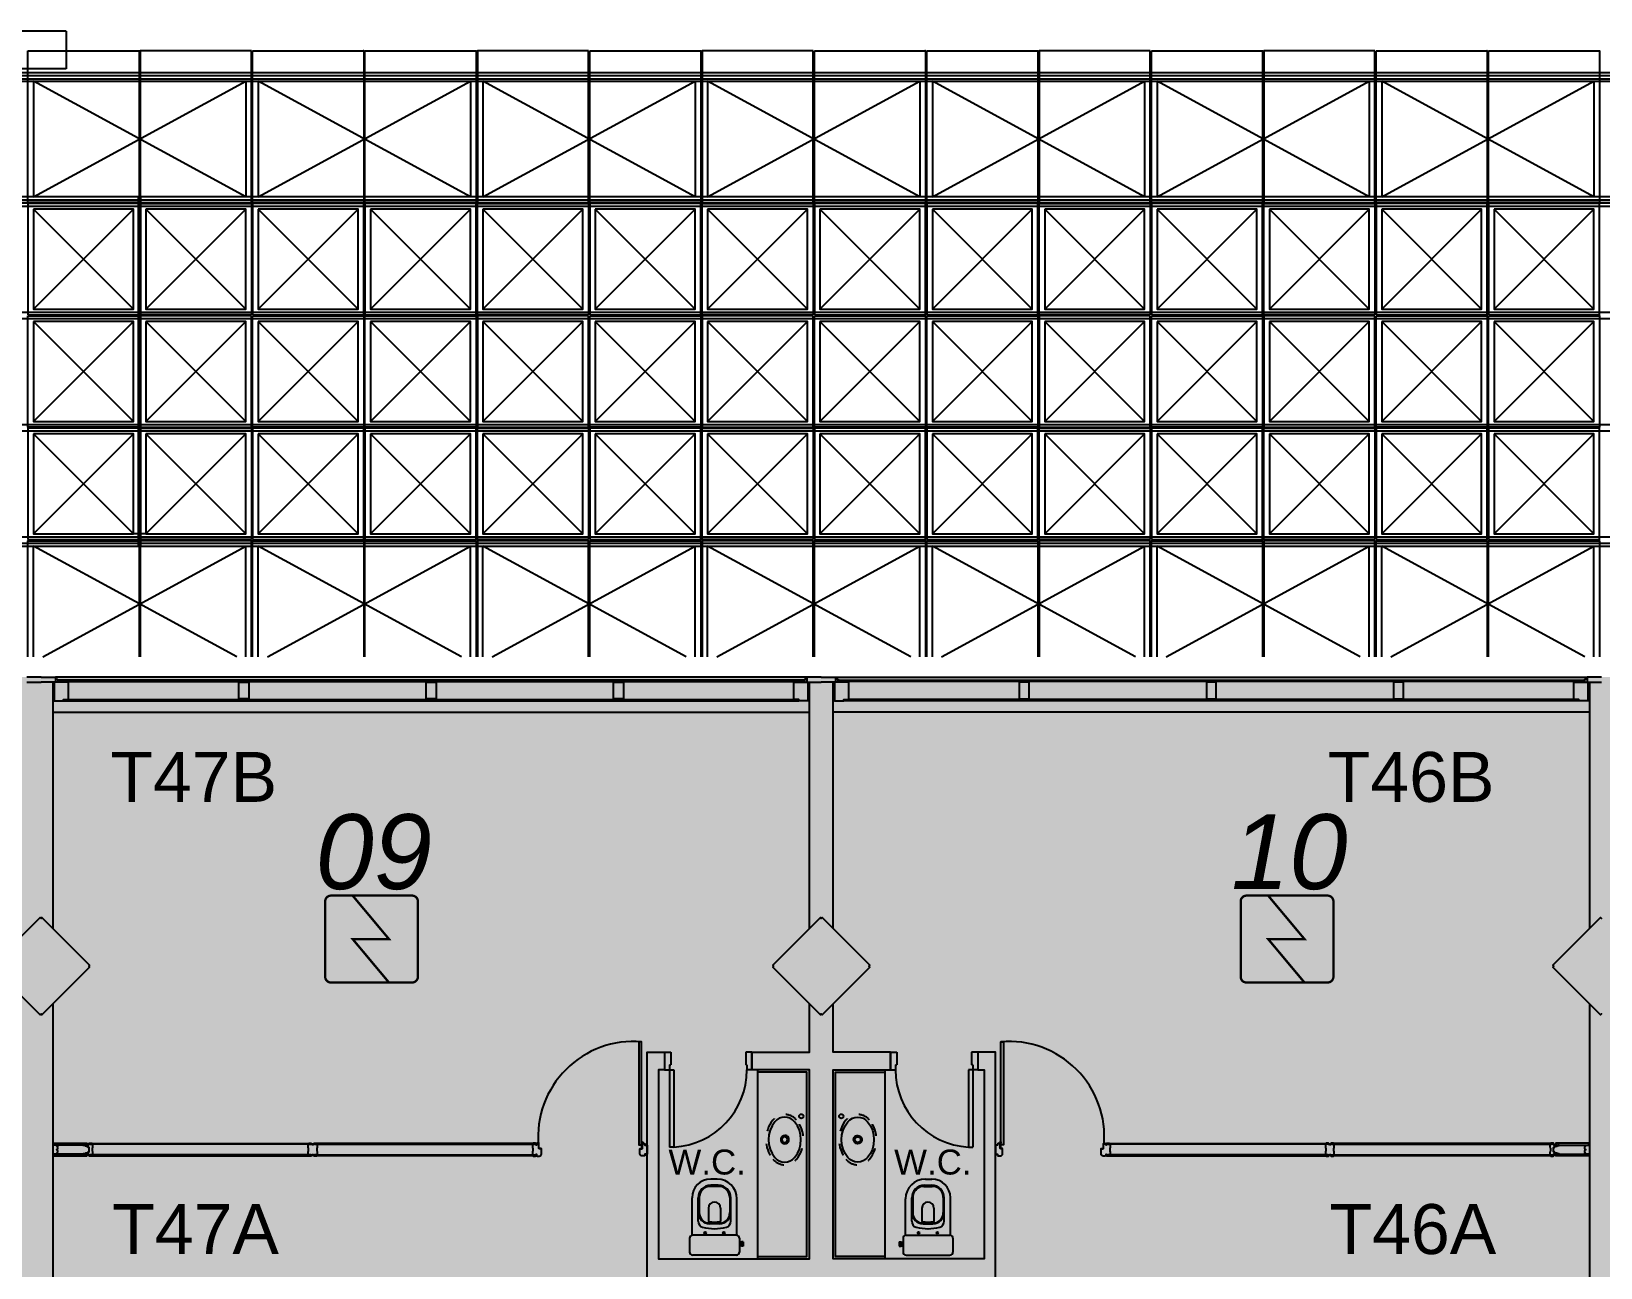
# Model space of a CAD drawing. Header units: metres. Extents: x -331 to 2982, y 362 to 2539.
# Drawn here: x 815.3 to 827.87, y 1333 to 1342.9 of the extents above; entities that cross this region are included whole.
import ezdxf

# ---------------------------------------------------------------- set-up
doc = ezdxf.new("R2010")
doc.units = ezdxf.units.M
doc.linetypes.add('XR_BL2_3 PAV$0$CONTINUOUS', pattern=[0])
doc.linetypes.add('XR_BL2_3 PAV$0$HIDDEN', pattern=[0.375, 0.25, -0.125])
doc.layers.get('0').update_dxf_attribs({"color": 251})
doc.layers.add('_salas', color=251, linetype='Continuous', plot=False)
for name, color, linetype in [('ALV', 251, 'Continuous'), ('CX', 251, 'Continuous'), ('DET. FUMAÇA', 1, 'Continuous'), ('Detector_antigo', 84, 'Continuous'), ('Div', 251, 'Continuous'), ('Est', 251, 'Continuous'), ('Mob', 251, 'Continuous'), ('Texto_Salas', 251, 'Continuous'), ('vid', 251, 'Continuous')]:
    doc.layers.add(name, color=color, linetype=linetype)
doc.styles.add('ARIAL', font='arial.ttf')
doc.styles.add('X3G_ENTITY_1416BAE9', font='arial.ttf', dxfattribs={"height": 0.6})
doc.styles.add('X3G_ENTITY_1422759A', font='arial.ttf', dxfattribs={"height": 0.4})
doc.styles.add('X3G_ENTITY_1422759B', font='arial.ttf', dxfattribs={"height": 0.4})
doc.styles.add('X3G_ENTITY_142275DC', font='arial.ttf', dxfattribs={"height": 0.4})
doc.styles.add('X3G_ENTITY_142275DD', font='arial.ttf', dxfattribs={"height": 0.4})

# ---------------------------------------------------------------- blocks, each defined once
blk = doc.blocks.new('Detector de fumaça')
at = {"layer": 'DET. FUMAÇA', "linetype": 'Continuous', "lineweight": 15, "const_width": 0.0187}
blk.add_lwpolyline([(774.599, 539.816), (775.249, 539.816, -0.414214), (775.296, 539.769), (775.296, 539.167, -0.414214), (775.249, 539.12), (774.599, 539.12, -0.414214), (774.553, 539.167), (774.553, 539.769, -0.414214)], format="xyb", close=True, dxfattribs=at)
blk.add_lwpolyline([(774.773, 539.816), (775.064, 539.468), (774.773, 539.468), (775.064, 539.12)], dxfattribs=at)

msp = doc.modelspace()

# ---------------------------------------------------------------- hatches: boundary and pattern name
at = {"layer": '_salas', "transparency": 33554559}
h = msp.add_hatch(color=256, dxfattribs=at)
h.dxf.hatch_style = 1
h.paths.add_polyline_path([(870.379, 1337.729), (851.629, 1337.729), (851.629, 1339.284), (851.299, 1339.284), (851.299, 1337.729), (840.564, 1337.729), (840.564, 1339.284), (840.234, 1339.284), (840.234, 1337.729), (765.239, 1337.729), (765.239, 1326.38), (765.429, 1326.38), (765.429, 1326.577), (765.615, 1326.764), (769.35, 1326.765), (769.383, 1326.773), (769.434, 1326.814), (770.192, 1327.57), (770.205, 1327.583), (770.229, 1327.574), (771.624, 1327.574), (773.019, 1327.574), (773.043, 1327.583), (773.056, 1327.57), (773.814, 1326.814), (773.866, 1326.773), (773.898, 1326.765), (777.527, 1326.765), (777.867, 1326.425), (777.874, 1326.432), (778.221, 1326.765), (781.85, 1326.765), (781.882, 1326.773), (781.934, 1326.814), (782.692, 1327.57), (782.705, 1327.583), (782.729, 1327.574), (784.124, 1327.574), (785.519, 1327.574), (785.543, 1327.583), (785.556, 1327.57), (786.314, 1326.814), (786.365, 1326.773), (786.398, 1326.765), (790.027, 1326.765), (790.367, 1326.425), (790.374, 1326.432), (790.721, 1326.765), (794.35, 1326.765), (794.382, 1326.773), (794.434, 1326.814), (795.191, 1327.57), (795.205, 1327.583), (795.229, 1327.574), (796.624, 1327.574), (798.019, 1327.574), (798.043, 1327.583), (798.056, 1327.57), (798.814, 1326.814), (798.865, 1326.773), (798.898, 1326.765), (802.527, 1326.765), (802.867, 1326.425), (802.874, 1326.432), (803.221, 1326.765), (806.85, 1326.765), (806.882, 1326.773), (806.934, 1326.814), (807.691, 1327.57), (807.705, 1327.583), (807.729, 1327.574), (809.124, 1327.574), (810.519, 1327.574), (810.543, 1327.583), (810.556, 1327.57), (811.314, 1326.814), (811.365, 1326.773), (811.398, 1326.765), (815.027, 1326.765), (815.367, 1326.425), (815.374, 1326.432), (815.721, 1326.765), (819.35, 1326.765), (819.382, 1326.773), (819.434, 1326.814), (820.191, 1327.57), (820.204, 1327.583), (820.229, 1327.574), (821.624, 1327.574), (823.019, 1327.574), (823.043, 1327.583), (823.056, 1327.57), (823.814, 1326.814), (823.865, 1326.773), (823.898, 1326.765), (827.528, 1326.765), (827.867, 1326.425), (827.874, 1326.432), (828.221, 1326.765), (831.85, 1326.765), (831.883, 1326.773), (831.935, 1326.814), (832.692, 1327.57), (832.705, 1327.583), (832.729, 1327.574), (834.124, 1327.574), (835.519, 1327.574), (835.544, 1327.583), (835.557, 1327.57), (836.314, 1326.814), (836.366, 1326.773), (836.398, 1326.765), (840.042, 1326.765), (840.374, 1326.432), (840.756, 1326.814), (840.474, 1327.096), (840.474, 1328.054), (841.234, 1328.054), (841.234, 1329.894), (849.608, 1329.894), (849.608, 1326.814), (849.748, 1326.814), (849.748, 1327.574), (851.494, 1327.574), (852.889, 1327.574), (852.913, 1327.583), (852.926, 1327.57), (853.684, 1326.814), (853.736, 1326.773), (853.768, 1326.765), (857.397, 1326.765), (857.737, 1326.425), (857.744, 1326.432), (858.091, 1326.765), (861.72, 1326.765), (861.752, 1326.773), (861.804, 1326.814), (862.562, 1327.57), (862.575, 1327.583), (862.599, 1327.574), (863.994, 1327.574), (865.389, 1327.574), (865.413, 1327.583), (865.426, 1327.57), (866.184, 1326.814), (866.235, 1326.773), (866.268, 1326.765), (870.003, 1326.764), (870.189, 1326.577), (870.189, 1326.38), (870.379, 1326.38), (870.379, 1326.38)])

# ---------------------------------------------------------------- linework, layer by layer
at = {"color": 251}
for p, q in [((815.574, 1342.902), (772.184, 1342.902)), ((815.574, 1342.902), (815.574, 1342.602)), ((817.959, 1342.747), (817.955, 1342.747)), ((822.459, 1342.747), (822.455, 1342.747)), ((826.959, 1342.747), (826.955, 1342.747)), ((815.574, 1342.602), (772.184, 1342.602)), ((772.184, 1342.502), (840.174, 1342.502)), ((815.314, 1342.502), (815.314, 1341.577)), ((815.314, 1341.577), (817.014, 1342.502)), ((817.014, 1341.577), (815.314, 1342.502)), ((817.014, 1342.502), (817.014, 1341.577)), ((817.114, 1342.502), (817.114, 1341.577)), ((817.114, 1341.577), (818.814, 1342.502)), ((818.814, 1341.577), (817.114, 1342.502)), ((818.814, 1342.502), (818.814, 1341.577)), ((818.914, 1342.502), (818.914, 1341.577)), ((818.914, 1341.577), (820.614, 1342.502)), ((820.614, 1341.577), (818.914, 1342.502)), ((820.614, 1342.502), (820.614, 1341.577)), ((820.714, 1342.502), (820.714, 1341.577)), ((820.714, 1341.577), (822.414, 1342.502)), ((822.414, 1341.577), (820.714, 1342.502)), ((822.414, 1342.502), (822.414, 1341.577)), ((822.514, 1342.502), (822.514, 1341.577)), ((822.514, 1341.577), (824.214, 1342.502)), ((824.214, 1341.577), (822.514, 1342.502)), ((824.214, 1342.502), (824.214, 1341.577)), ((824.314, 1342.502), (824.314, 1341.577)), ((824.314, 1341.577), (826.014, 1342.502)), ((826.014, 1341.577), (824.314, 1342.502)), ((826.014, 1342.502), (826.014, 1341.577)), ((826.114, 1342.502), (826.114, 1341.577)), ((826.114, 1341.577), (827.814, 1342.502)), ((827.814, 1341.577), (826.114, 1342.502)), ((827.814, 1342.502), (827.814, 1341.577)), ((815.314, 1341.477), (816.114, 1340.677)), ((815.314, 1340.677), (816.114, 1341.477)), ((816.154, 1338.777), (816.154, 1341.577)), ((816.164, 1338.777), (816.164, 1341.577)), ((816.174, 1338.777), (816.174, 1341.577)), ((816.214, 1341.477), (817.014, 1340.677)), ((816.214, 1340.677), (817.014, 1341.477)), ((817.114, 1341.477), (817.914, 1340.677)), ((817.114, 1340.677), (817.914, 1341.477)), ((818.014, 1341.477), (818.814, 1340.677)), ((818.014, 1340.677), (818.814, 1341.477)), ((818.914, 1341.477), (819.714, 1340.677)), ((818.914, 1340.677), (819.714, 1341.477)), ((819.814, 1341.477), (820.614, 1340.677)), ((819.814, 1340.677), (820.614, 1341.477)), ((820.714, 1341.477), (821.514, 1340.677)), ((820.714, 1340.677), (821.514, 1341.477)), ((821.614, 1341.477), (822.414, 1340.677)), ((821.614, 1340.677), (822.414, 1341.477)), ((822.514, 1341.477), (823.314, 1340.677)), ((822.514, 1340.677), (823.314, 1341.477)), ((823.414, 1341.477), (824.214, 1340.677)), ((823.414, 1340.677), (824.214, 1341.477)), ((824.314, 1341.477), (825.114, 1340.677)), ((824.314, 1340.677), (825.114, 1341.477)), ((825.214, 1341.477), (826.014, 1340.677)), ((825.214, 1340.677), (826.014, 1341.477)), ((826.114, 1341.477), (826.914, 1340.677)), ((826.114, 1340.677), (826.914, 1341.477)), ((827.014, 1341.477), (827.814, 1340.677)), ((827.014, 1340.677), (827.814, 1341.477)), ((815.314, 1340.577), (816.114, 1339.777)), ((815.314, 1339.777), (816.114, 1340.577)), ((816.214, 1340.577), (817.014, 1339.777)), ((816.214, 1339.777), (817.014, 1340.577)), ((817.114, 1340.577), (817.914, 1339.777)), ((817.114, 1339.777), (817.914, 1340.577)), ((818.014, 1340.577), (818.814, 1339.777)), ((818.014, 1339.777), (818.814, 1340.577)), ((818.914, 1340.577), (819.714, 1339.777)), ((818.914, 1339.777), (819.714, 1340.577)), ((819.814, 1340.577), (820.614, 1339.777)), ((819.814, 1339.777), (820.614, 1340.577)), ((820.714, 1340.577), (821.514, 1339.777)), ((820.714, 1339.777), (821.514, 1340.577)), ((821.614, 1340.577), (822.414, 1339.777)), ((821.614, 1339.777), (822.414, 1340.577)), ((822.514, 1340.577), (823.314, 1339.777)), ((822.514, 1339.777), (823.314, 1340.577)), ((823.414, 1340.577), (824.214, 1339.777)), ((823.414, 1339.777), (824.214, 1340.577)), ((824.314, 1340.577), (825.114, 1339.777)), ((824.314, 1339.777), (825.114, 1340.577)), ((825.214, 1340.577), (826.014, 1339.777)), ((825.214, 1339.777), (826.014, 1340.577)), ((826.114, 1340.577), (826.914, 1339.777)), ((826.114, 1339.777), (826.914, 1340.577)), ((827.014, 1340.577), (827.814, 1339.777)), ((827.014, 1339.777), (827.814, 1340.577)), ((815.314, 1339.677), (816.114, 1338.877)), ((815.314, 1338.877), (816.114, 1339.677)), ((816.214, 1339.677), (817.014, 1338.877)), ((816.214, 1338.877), (817.014, 1339.677)), ((817.114, 1339.677), (817.914, 1338.877)), ((817.114, 1338.877), (817.914, 1339.677)), ((818.014, 1339.677), (818.814, 1338.877)), ((818.014, 1338.877), (818.814, 1339.677)), ((818.914, 1339.677), (819.714, 1338.877)), ((818.914, 1338.877), (819.714, 1339.677)), ((819.814, 1339.677), (820.614, 1338.877)), ((819.814, 1338.877), (820.614, 1339.677)), ((820.714, 1339.677), (821.514, 1338.877)), ((820.714, 1338.877), (821.514, 1339.677)), ((821.614, 1339.677), (822.414, 1338.877)), ((821.614, 1338.877), (822.414, 1339.677)), ((822.514, 1339.677), (823.314, 1338.877)), ((822.514, 1338.877), (823.314, 1339.677)), ((823.414, 1339.677), (824.214, 1338.877)), ((823.414, 1338.877), (824.214, 1339.677)), ((824.314, 1339.677), (825.114, 1338.877)), ((824.314, 1338.877), (825.114, 1339.677)), ((825.214, 1339.677), (826.014, 1338.877)), ((825.214, 1338.877), (826.014, 1339.677)), ((826.114, 1339.677), (826.914, 1338.877)), ((826.114, 1338.877), (826.914, 1339.677)), ((827.014, 1339.677), (827.814, 1338.877)), ((827.014, 1338.877), (827.814, 1339.677)), ((816.214, 1338.877), (816.114, 1338.877)), ((816.164, 1338.877), (816.164, 1338.777)), ((815.314, 1337.891), (815.314, 1338.777)), ((816.941, 1337.891), (815.314, 1338.777)), ((815.387, 1337.891), (817.014, 1338.777)), ((817.014, 1337.891), (817.014, 1338.777)), ((817.114, 1337.891), (817.114, 1338.777)), ((818.741, 1337.891), (817.114, 1338.777)), ((817.187, 1337.891), (818.814, 1338.777)), ((818.814, 1337.891), (818.814, 1338.777)), ((818.914, 1337.891), (818.914, 1338.777)), ((820.541, 1337.891), (818.914, 1338.777)), ((818.987, 1337.891), (820.614, 1338.777)), ((820.614, 1337.891), (820.614, 1338.777)), ((820.714, 1337.891), (820.714, 1338.777)), ((822.341, 1337.891), (820.714, 1338.777)), ((820.787, 1337.891), (822.414, 1338.777)), ((822.414, 1337.891), (822.414, 1338.777)), ((822.514, 1337.891), (822.514, 1338.777)), ((824.141, 1337.891), (822.514, 1338.777)), ((822.587, 1337.891), (824.214, 1338.777)), ((824.214, 1337.891), (824.214, 1338.777)), ((824.314, 1337.891), (824.314, 1338.777)), ((825.941, 1337.891), (824.314, 1338.777)), ((824.387, 1337.891), (826.014, 1338.777)), ((826.014, 1337.891), (826.014, 1338.777)), ((826.114, 1337.891), (826.114, 1338.777)), ((827.741, 1337.891), (826.114, 1338.777)), ((826.187, 1337.891), (827.814, 1338.777)), ((827.814, 1337.891), (827.814, 1338.777))]:
    msp.add_line(p, q, dxfattribs=at)
for points in [[(815.269, 1342.747), (816.159, 1342.747), (816.159, 1341.532), (815.269, 1341.532)], [(817.059, 1342.747), (816.169, 1342.747), (816.169, 1341.532), (817.059, 1341.532)], [(817.069, 1342.747), (817.959, 1342.747), (817.959, 1341.532), (817.069, 1341.532)], [(817.969, 1342.747), (818.859, 1342.747), (818.859, 1341.532), (817.969, 1341.532)], [(819.759, 1342.747), (818.869, 1342.747), (818.869, 1341.532), (819.759, 1341.532)], [(819.769, 1342.747), (820.659, 1342.747), (820.659, 1341.532), (819.769, 1341.532)], [(821.559, 1342.747), (820.669, 1342.747), (820.669, 1341.532), (821.559, 1341.532)], [(821.569, 1342.747), (822.459, 1342.747), (822.459, 1341.532), (821.569, 1341.532)], [(822.469, 1342.747), (823.359, 1342.747), (823.359, 1341.532), (822.469, 1341.532)], [(824.259, 1342.747), (823.369, 1342.747), (823.369, 1341.532), (824.259, 1341.532)], [(824.269, 1342.747), (825.159, 1342.747), (825.159, 1341.532), (824.269, 1341.532)], [(826.059, 1342.747), (825.169, 1342.747), (825.169, 1341.532), (826.059, 1341.532)], [(826.069, 1342.747), (826.959, 1342.747), (826.959, 1341.532), (826.069, 1341.532)], [(826.969, 1342.747), (827.859, 1342.747), (827.859, 1341.532), (826.969, 1341.532)], [(815.269, 1340.632), (816.159, 1340.632), (816.159, 1341.522), (815.269, 1341.522)], [(815.314, 1341.477), (815.314, 1340.677), (816.114, 1340.677), (816.114, 1341.477)], [(817.059, 1340.632), (816.169, 1340.632), (816.169, 1341.522), (817.059, 1341.522)], [(816.214, 1341.477), (816.214, 1340.677), (817.014, 1340.677), (817.014, 1341.477)], [(817.069, 1340.632), (817.959, 1340.632), (817.959, 1341.522), (817.069, 1341.522)], [(817.114, 1341.477), (817.114, 1340.677), (817.914, 1340.677), (817.914, 1341.477)], [(817.969, 1340.632), (818.859, 1340.632), (818.859, 1341.522), (817.969, 1341.522)], [(818.014, 1341.477), (818.014, 1340.677), (818.814, 1340.677), (818.814, 1341.477)], [(819.759, 1340.632), (818.869, 1340.632), (818.869, 1341.522), (819.759, 1341.522)], [(818.914, 1341.477), (818.914, 1340.677), (819.714, 1340.677), (819.714, 1341.477)], [(819.769, 1340.632), (820.659, 1340.632), (820.659, 1341.522), (819.769, 1341.522)], [(819.814, 1341.477), (819.814, 1340.677), (820.614, 1340.677), (820.614, 1341.477)], [(821.559, 1340.632), (820.669, 1340.632), (820.669, 1341.522), (821.559, 1341.522)], [(820.714, 1341.477), (820.714, 1340.677), (821.514, 1340.677), (821.514, 1341.477)], [(821.569, 1340.632), (822.459, 1340.632), (822.459, 1341.522), (821.569, 1341.522)], [(821.614, 1341.477), (821.614, 1340.677), (822.414, 1340.677), (822.414, 1341.477)], [(822.469, 1340.632), (823.359, 1340.632), (823.359, 1341.522), (822.469, 1341.522)], [(822.514, 1341.477), (822.514, 1340.677), (823.314, 1340.677), (823.314, 1341.477)], [(824.259, 1340.632), (823.369, 1340.632), (823.369, 1341.522), (824.259, 1341.522)], [(823.414, 1341.477), (823.414, 1340.677), (824.214, 1340.677), (824.214, 1341.477)], [(824.269, 1340.632), (825.159, 1340.632), (825.159, 1341.522), (824.269, 1341.522)], [(824.314, 1341.477), (824.314, 1340.677), (825.114, 1340.677), (825.114, 1341.477)], [(826.059, 1340.632), (825.169, 1340.632), (825.169, 1341.522), (826.059, 1341.522)], [(825.214, 1341.477), (825.214, 1340.677), (826.014, 1340.677), (826.014, 1341.477)], [(826.069, 1340.632), (826.959, 1340.632), (826.959, 1341.522), (826.069, 1341.522)], [(826.114, 1341.477), (826.114, 1340.677), (826.914, 1340.677), (826.914, 1341.477)], [(826.969, 1340.632), (827.859, 1340.632), (827.859, 1341.522), (826.969, 1341.522)], [(827.014, 1341.477), (827.014, 1340.677), (827.814, 1340.677), (827.814, 1341.477)], [(815.269, 1340.622), (816.159, 1340.622), (816.159, 1339.732), (815.269, 1339.732)], [(817.059, 1340.622), (816.169, 1340.622), (816.169, 1339.732), (817.059, 1339.732)], [(817.069, 1340.622), (817.959, 1340.622), (817.959, 1339.732), (817.069, 1339.732)], [(817.969, 1340.622), (818.859, 1340.622), (818.859, 1339.732), (817.969, 1339.732)], [(819.759, 1340.622), (818.869, 1340.622), (818.869, 1339.732), (819.759, 1339.732)], [(819.769, 1340.622), (820.659, 1340.622), (820.659, 1339.732), (819.769, 1339.732)], [(821.559, 1340.622), (820.669, 1340.622), (820.669, 1339.732), (821.559, 1339.732)], [(821.569, 1340.622), (822.459, 1340.622), (822.459, 1339.732), (821.569, 1339.732)], [(822.469, 1340.622), (823.359, 1340.622), (823.359, 1339.732), (822.469, 1339.732)], [(824.259, 1340.622), (823.369, 1340.622), (823.369, 1339.732), (824.259, 1339.732)], [(824.269, 1340.622), (825.159, 1340.622), (825.159, 1339.732), (824.269, 1339.732)], [(826.059, 1340.622), (825.169, 1340.622), (825.169, 1339.732), (826.059, 1339.732)], [(826.069, 1340.622), (826.959, 1340.622), (826.959, 1339.732), (826.069, 1339.732)], [(826.969, 1340.622), (827.859, 1340.622), (827.859, 1339.732), (826.969, 1339.732)], [(815.314, 1340.577), (815.314, 1339.777), (816.114, 1339.777), (816.114, 1340.577)], [(816.214, 1340.577), (816.214, 1339.777), (817.014, 1339.777), (817.014, 1340.577)], [(817.114, 1340.577), (817.114, 1339.777), (817.914, 1339.777), (817.914, 1340.577)], [(818.014, 1340.577), (818.014, 1339.777), (818.814, 1339.777), (818.814, 1340.577)], [(818.914, 1340.577), (818.914, 1339.777), (819.714, 1339.777), (819.714, 1340.577)], [(819.814, 1340.577), (819.814, 1339.777), (820.614, 1339.777), (820.614, 1340.577)], [(820.714, 1340.577), (820.714, 1339.777), (821.514, 1339.777), (821.514, 1340.577)], [(821.614, 1340.577), (821.614, 1339.777), (822.414, 1339.777), (822.414, 1340.577)], [(822.514, 1340.577), (822.514, 1339.777), (823.314, 1339.777), (823.314, 1340.577)], [(823.414, 1340.577), (823.414, 1339.777), (824.214, 1339.777), (824.214, 1340.577)], [(824.314, 1340.577), (824.314, 1339.777), (825.114, 1339.777), (825.114, 1340.577)], [(825.214, 1340.577), (825.214, 1339.777), (826.014, 1339.777), (826.014, 1340.577)], [(826.114, 1340.577), (826.114, 1339.777), (826.914, 1339.777), (826.914, 1340.577)], [(827.014, 1340.577), (827.014, 1339.777), (827.814, 1339.777), (827.814, 1340.577)], [(815.269, 1338.832), (816.159, 1338.832), (816.159, 1339.722), (815.269, 1339.722)], [(817.059, 1338.832), (816.169, 1338.832), (816.169, 1339.722), (817.059, 1339.722)], [(817.069, 1338.832), (817.959, 1338.832), (817.959, 1339.722), (817.069, 1339.722)], [(817.969, 1338.832), (818.859, 1338.832), (818.859, 1339.722), (817.969, 1339.722)], [(819.759, 1338.832), (818.869, 1338.832), (818.869, 1339.722), (819.759, 1339.722)], [(819.769, 1338.832), (820.659, 1338.832), (820.659, 1339.722), (819.769, 1339.722)], [(821.559, 1338.832), (820.669, 1338.832), (820.669, 1339.722), (821.559, 1339.722)], [(821.569, 1338.832), (822.459, 1338.832), (822.459, 1339.722), (821.569, 1339.722)], [(822.469, 1338.832), (823.359, 1338.832), (823.359, 1339.722), (822.469, 1339.722)], [(824.259, 1338.832), (823.369, 1338.832), (823.369, 1339.722), (824.259, 1339.722)], [(824.269, 1338.832), (825.159, 1338.832), (825.159, 1339.722), (824.269, 1339.722)], [(826.059, 1338.832), (825.169, 1338.832), (825.169, 1339.722), (826.059, 1339.722)], [(826.069, 1338.832), (826.959, 1338.832), (826.959, 1339.722), (826.069, 1339.722)], [(826.969, 1338.832), (827.859, 1338.832), (827.859, 1339.722), (826.969, 1339.722)], [(815.314, 1339.677), (815.314, 1338.877), (816.114, 1338.877), (816.114, 1339.677)], [(816.214, 1339.677), (816.214, 1338.877), (817.014, 1338.877), (817.014, 1339.677)], [(817.114, 1339.677), (817.114, 1338.877), (817.914, 1338.877), (817.914, 1339.677)], [(818.014, 1339.677), (818.014, 1338.877), (818.814, 1338.877), (818.814, 1339.677)], [(818.914, 1339.677), (818.914, 1338.877), (819.714, 1338.877), (819.714, 1339.677)], [(819.814, 1339.677), (819.814, 1338.877), (820.614, 1338.877), (820.614, 1339.677)], [(820.714, 1339.677), (820.714, 1338.877), (821.514, 1338.877), (821.514, 1339.677)], [(821.614, 1339.677), (821.614, 1338.877), (822.414, 1338.877), (822.414, 1339.677)], [(822.514, 1339.677), (822.514, 1338.877), (823.314, 1338.877), (823.314, 1339.677)], [(823.414, 1339.677), (823.414, 1338.877), (824.214, 1338.877), (824.214, 1339.677)], [(824.314, 1339.677), (824.314, 1338.877), (825.114, 1338.877), (825.114, 1339.677)], [(825.214, 1339.677), (825.214, 1338.877), (826.014, 1338.877), (826.014, 1339.677)], [(826.114, 1339.677), (826.114, 1338.877), (826.914, 1338.877), (826.914, 1339.677)], [(827.014, 1339.677), (827.014, 1338.877), (827.814, 1338.877), (827.814, 1339.677)]]:
    msp.add_lwpolyline(points, close=True, dxfattribs=at)
for points in [[(771.934, 1342.572), (840.464, 1342.572)], [(771.934, 1342.522), (840.464, 1342.522)], [(772.184, 1342.547), (840.464, 1342.547)], [(772.184, 1342.502), (840.174, 1342.502)], [(772.064, 1341.552), (840.464, 1341.552)], [(840.344, 1341.527), (772.064, 1341.527)], [(772.064, 1341.502), (840.464, 1341.502)], [(772.184, 1341.527), (840.464, 1341.527)], [(816.154, 1341.577), (790.974, 1341.577)], [(838.614, 1341.577), (816.174, 1341.577)], [(772.064, 1340.652), (840.464, 1340.652)], [(772.064, 1340.602), (840.464, 1340.602)], [(772.064, 1339.752), (840.464, 1339.752)], [(772.064, 1339.702), (840.464, 1339.702)], [(772.064, 1338.852), (840.464, 1338.852)], [(815.269, 1337.891), (815.269, 1338.822), (816.159, 1338.822), (816.159, 1337.891)], [(817.059, 1337.891), (817.059, 1338.822), (816.169, 1338.822), (816.169, 1337.891)], [(817.069, 1337.891), (817.069, 1338.822), (817.959, 1338.822), (817.959, 1337.891)], [(817.969, 1337.891), (817.969, 1338.822), (818.859, 1338.822), (818.859, 1337.891)], [(819.759, 1337.891), (819.759, 1338.822), (818.869, 1338.822), (818.869, 1337.891)], [(819.769, 1337.891), (819.769, 1338.822), (820.659, 1338.822), (820.659, 1337.891)], [(821.559, 1337.891), (821.559, 1338.822), (820.669, 1338.822), (820.669, 1337.891)], [(821.569, 1337.891), (821.569, 1338.822), (822.459, 1338.822), (822.459, 1337.891)], [(822.469, 1337.891), (822.469, 1338.822), (823.359, 1338.822), (823.359, 1337.891)], [(824.259, 1337.891), (824.259, 1338.822), (823.369, 1338.822), (823.369, 1337.891)], [(824.269, 1337.891), (824.269, 1338.822), (825.159, 1338.822), (825.159, 1337.891)], [(826.059, 1337.891), (826.059, 1338.822), (825.169, 1338.822), (825.169, 1337.891)], [(826.069, 1337.891), (826.069, 1338.822), (826.959, 1338.822), (826.959, 1337.891)], [(826.969, 1337.891), (826.969, 1338.822), (827.859, 1338.822), (827.859, 1337.891)], [(772.064, 1338.802), (840.464, 1338.802)], [(790.974, 1338.777), (816.154, 1338.777)], [(816.174, 1338.777), (838.614, 1338.777)]]:
    msp.add_lwpolyline(points, dxfattribs=at)
at = {"layer": 'ALV'}
for p, q in [((815.469, 1337.689), (815.469, 1335.715)), ((827.779, 1337.689), (827.779, 1335.715)), ((815.469, 1335.113), (815.469, 1327.115)), ((827.779, 1335.113), (827.779, 1327.115))]:
    msp.add_line(p, q, dxfattribs=at)
for points in [[(821.529, 1335.715), (821.529, 1337.689), (821.624, 1337.689)], [(821.719, 1335.715), (821.719, 1337.689), (821.624, 1337.689)], [(820.229, 1331.274), (820.229, 1334.724), (820.369, 1334.724), (820.369, 1334.584), (820.319, 1334.584), (820.319, 1333.069), (821.529, 1333.069), (821.529, 1334.584), (821.069, 1334.584), (821.069, 1334.724), (821.529, 1334.724), (821.529, 1335.113)], [(823.019, 1331.274), (823.019, 1334.724), (822.879, 1334.724), (822.879, 1334.584), (822.929, 1334.584), (822.929, 1333.069), (821.719, 1333.069), (821.719, 1334.584), (822.179, 1334.584), (822.179, 1334.724), (821.719, 1334.724), (821.719, 1335.113)]]:
    msp.add_lwpolyline(points, dxfattribs=at)
at = {"layer": 'CX', "linetype": 'ByBlock', "ltscale": 0.1}
for p, q in [((815.374, 1337.729), (815.259, 1337.729)), ((815.259, 1337.689), (815.374, 1337.689)), ((815.374, 1337.729), (815.489, 1337.729)), ((815.489, 1337.689), (815.374, 1337.689)), ((815.489, 1337.729), (815.489, 1337.689)), ((815.489, 1337.714), (815.509, 1337.714)), ((815.509, 1337.714), (815.509, 1337.688)), ((821.509, 1337.714), (821.489, 1337.714)), ((821.489, 1337.714), (821.489, 1337.688)), ((821.624, 1337.729), (821.509, 1337.729)), ((821.509, 1337.729), (821.509, 1337.689)), ((821.509, 1337.689), (821.624, 1337.689)), ((821.624, 1337.729), (821.739, 1337.729)), ((821.739, 1337.689), (821.624, 1337.689)), ((821.739, 1337.729), (821.739, 1337.689)), ((821.739, 1337.714), (821.759, 1337.714)), ((821.759, 1337.714), (821.759, 1337.688)), ((827.759, 1337.714), (827.739, 1337.714)), ((827.739, 1337.714), (827.739, 1337.688)), ((827.874, 1337.729), (827.759, 1337.729)), ((827.759, 1337.729), (827.759, 1337.689)), ((827.759, 1337.689), (827.874, 1337.689))]:
    msp.add_line(p, q, dxfattribs=at)
at = {"layer": 'CX', "color": 251, "true_color": 0x606060}
for p, q in [((821.509, 1337.729), (815.489, 1337.729)), ((821.739, 1337.729), (827.759, 1337.729)), ((815.469, 1337.449), (821.529, 1337.449)), ((827.779, 1337.449), (821.719, 1337.449))]:
    msp.add_line(p, q, dxfattribs=at)
at = {"layer": 'CX'}
for p, q in [((815.479, 1337.539), (815.479, 1337.685)), ((815.479, 1337.685), (815.479, 1337.539)), ((821.519, 1337.685), (821.519, 1337.539)), ((821.519, 1337.539), (821.519, 1337.685)), ((821.729, 1337.685), (821.729, 1337.539)), ((821.729, 1337.539), (821.729, 1337.685)), ((827.769, 1337.539), (827.769, 1337.685)), ((827.769, 1337.685), (827.769, 1337.539)), ((820.369, 1334.724), (820.419, 1334.724)), ((820.369, 1334.724), (820.369, 1334.584)), ((820.419, 1334.724), (820.419, 1334.624)), ((821.069, 1334.724), (821.019, 1334.724)), ((821.019, 1334.724), (821.019, 1334.624)), ((821.069, 1334.724), (821.069, 1334.584)), ((822.179, 1334.724), (822.229, 1334.724)), ((822.179, 1334.724), (822.179, 1334.584)), ((822.229, 1334.724), (822.229, 1334.624)), ((822.879, 1334.724), (822.829, 1334.724)), ((822.829, 1334.724), (822.829, 1334.624)), ((822.879, 1334.724), (822.879, 1334.584)), ((820.369, 1334.584), (820.409, 1334.584)), ((820.409, 1334.624), (820.409, 1334.584)), ((820.409, 1334.624), (820.419, 1334.624)), ((820.409, 1334.584), (820.444, 1334.584)), ((820.409, 1334.584), (820.409, 1333.965)), ((820.444, 1334.584), (820.444, 1333.965)), ((821.029, 1334.624), (821.019, 1334.624)), ((821.029, 1334.624), (821.029, 1334.584)), ((821.069, 1334.584), (821.029, 1334.584)), ((822.179, 1334.584), (822.219, 1334.584)), ((822.219, 1334.624), (822.219, 1334.584)), ((822.219, 1334.624), (822.229, 1334.624)), ((822.839, 1334.584), (822.804, 1334.584)), ((822.804, 1334.584), (822.804, 1333.965)), ((822.839, 1334.624), (822.829, 1334.624)), ((822.839, 1334.624), (822.839, 1334.584)), ((822.879, 1334.584), (822.839, 1334.584)), ((822.839, 1334.584), (822.839, 1333.965)), ((820.444, 1333.965), (820.409, 1333.965)), ((822.804, 1333.965), (822.839, 1333.965))]:
    msp.add_line(p, q, dxfattribs=at)
for points in [[(815.594, 1337.688), (815.515, 1337.688), (815.479, 1337.688), (815.479, 1337.539), (815.509, 1337.539), (815.509, 1337.54), (815.554, 1337.54), (815.554, 1337.55), (815.594, 1337.55)], [(816.959, 1337.689), (817.039, 1337.689), (817.039, 1337.555), (816.959, 1337.555)], [(818.459, 1337.689), (818.539, 1337.689), (818.539, 1337.555), (818.459, 1337.555)], [(819.959, 1337.689), (820.039, 1337.689), (820.039, 1337.555), (819.959, 1337.555)], [(821.404, 1337.688), (821.483, 1337.688), (821.519, 1337.688), (821.519, 1337.539), (821.489, 1337.539), (821.489, 1337.54), (821.444, 1337.54), (821.444, 1337.55), (821.404, 1337.55)], [(821.844, 1337.688), (821.765, 1337.688), (821.729, 1337.688), (821.729, 1337.539), (821.759, 1337.539), (821.759, 1337.54), (821.804, 1337.54), (821.804, 1337.55), (821.844, 1337.55)], [(823.289, 1337.689), (823.209, 1337.689), (823.209, 1337.555), (823.289, 1337.555)], [(824.789, 1337.689), (824.709, 1337.689), (824.709, 1337.555), (824.789, 1337.555)], [(826.289, 1337.689), (826.209, 1337.689), (826.209, 1337.555), (826.289, 1337.555)], [(827.654, 1337.688), (827.733, 1337.688), (827.769, 1337.688), (827.769, 1337.539), (827.739, 1337.539), (827.739, 1337.54), (827.694, 1337.54), (827.694, 1337.55), (827.654, 1337.55)], [(820.164, 1334.808), (820.164, 1333.983), (820.184, 1333.983), (820.184, 1334.808)], [(823.084, 1334.808), (823.084, 1333.983), (823.064, 1333.983), (823.064, 1334.808)]]:
    msp.add_lwpolyline(points, close=True, dxfattribs=at)
for points in [[(815.509, 1333.956), (815.506, 1333.967, 0.194954), (815.505, 1333.968), (815.504, 1333.969, -0.387702), (815.503, 1333.972), (815.505, 1333.975), (815.504, 1333.975), (815.502, 1333.971), (815.501, 1333.971), (815.501, 1333.978), (815.513, 1333.978), (815.513, 1333.979), (815.469, 1333.979), (815.469, 1333.909), (815.513, 1333.909), (815.513, 1333.911), (815.501, 1333.911), (815.501, 1333.917), (815.502, 1333.918), (815.504, 1333.914), (815.505, 1333.914), (815.503, 1333.917, -0.387702), (815.504, 1333.92), (815.505, 1333.921, 0.194954), (815.506, 1333.922), (815.509, 1333.932, 0.268551), (815.507, 1333.937), (815.499, 1333.942), (815.499, 1333.946), (815.507, 1333.952, 0.268551)], [(817.548, 1333.986), (817.552, 1333.986, -0.414214), (817.555, 1333.983), (817.555, 1333.989, -0.439162), (817.561, 1333.995), (817.579, 1333.995, -0.414214), (817.58, 1333.994), (817.58, 1333.994), (817.565, 1333.994), (817.565, 1333.987), (817.58, 1333.987, -0.322891), (817.585, 1333.981), (817.585, 1333.961, -0.13729), (817.585, 1333.958), (817.583, 1333.956, 0.13729), (817.582, 1333.953), (817.582, 1333.944), (817.582, 1333.935, 0.13729), (817.583, 1333.933), (817.585, 1333.93, -0.13729), (817.585, 1333.928), (817.585, 1333.907, -0.322891), (817.58, 1333.902), (817.565, 1333.902), (817.565, 1333.895), (817.58, 1333.895), (817.58, 1333.894, -0.414214), (817.579, 1333.893), (817.561, 1333.893, -0.439162), (817.555, 1333.9), (817.555, 1333.905, -0.414214), (817.552, 1333.902), (817.548, 1333.902, -0.414214), (817.545, 1333.905), (817.545, 1333.9, -0.439162), (817.539, 1333.893), (817.521, 1333.893, -0.414214), (817.52, 1333.894), (817.52, 1333.895), (817.535, 1333.895), (817.535, 1333.902), (817.52, 1333.902, -0.322891), (817.514, 1333.907), (817.514, 1333.928, -0.13729), (817.515, 1333.93), (817.517, 1333.933, 0.13729), (817.517, 1333.935), (817.517, 1333.944), (817.517, 1333.953, 0.13729), (817.517, 1333.956), (817.515, 1333.958, -0.13729), (817.514, 1333.961), (817.514, 1333.981, -0.322891), (817.52, 1333.987), (817.535, 1333.987), (817.535, 1333.994), (817.52, 1333.994), (817.52, 1333.994, -0.414214), (817.521, 1333.995), (817.539, 1333.995, -0.439162), (817.545, 1333.989), (817.545, 1333.983, -0.414214)], [(819.341, 1333.9), (819.341, 1333.907), (819.342, 1333.907), (819.342, 1333.898, 0.422579), (819.347, 1333.893), (819.365, 1333.893, 0.414214), (819.382, 1333.909), (819.382, 1333.951, 0.414214), (819.38, 1333.953), (819.372, 1333.953), (819.374, 1333.951), (819.368, 1333.951), (819.369, 1333.953), (819.362, 1333.953), (819.362, 1333.993, 0.414214), (819.36, 1333.995), (819.347, 1333.995, 0.414214), (819.342, 1333.99), (819.342, 1333.979), (819.341, 1333.979), (819.341, 1333.989, 0.439162), (819.335, 1333.995), (819.317, 1333.995, 0.414214), (819.316, 1333.994), (819.316, 1333.994), (819.331, 1333.994), (819.331, 1333.987), (819.316, 1333.987, 0.322891), (819.31, 1333.981), (819.31, 1333.961, 0.13729), (819.311, 1333.958), (819.313, 1333.956, -0.13729), (819.313, 1333.953), (819.313, 1333.944), (819.313, 1333.935, -0.13729), (819.313, 1333.933), (819.311, 1333.93, 0.13729), (819.31, 1333.928), (819.31, 1333.907, 0.322891), (819.316, 1333.902), (819.331, 1333.902), (819.331, 1333.895), (819.316, 1333.895), (819.316, 1333.894, 0.414214), (819.317, 1333.893), (819.335, 1333.893, 0.439162)], [(823.907, 1333.9), (823.907, 1333.907), (823.906, 1333.907), (823.906, 1333.898, -0.422579), (823.901, 1333.893), (823.883, 1333.893, -0.414214), (823.866, 1333.909), (823.866, 1333.951, -0.414214), (823.868, 1333.953), (823.876, 1333.953), (823.874, 1333.951), (823.88, 1333.951), (823.879, 1333.953), (823.886, 1333.953), (823.886, 1333.993, -0.414214), (823.888, 1333.995), (823.901, 1333.995, -0.414214), (823.906, 1333.99), (823.906, 1333.979), (823.907, 1333.979), (823.907, 1333.989, -0.439162), (823.913, 1333.995), (823.931, 1333.995, -0.414214), (823.932, 1333.994), (823.932, 1333.994), (823.917, 1333.994), (823.917, 1333.987), (823.932, 1333.987, -0.322891), (823.938, 1333.981), (823.938, 1333.961, -0.13729), (823.937, 1333.958), (823.936, 1333.956, 0.13729), (823.935, 1333.953), (823.935, 1333.944), (823.935, 1333.935, 0.13729), (823.936, 1333.933), (823.937, 1333.93, -0.13729), (823.938, 1333.928), (823.938, 1333.907, -0.322891), (823.932, 1333.902), (823.917, 1333.902), (823.917, 1333.895), (823.932, 1333.895), (823.932, 1333.894, -0.414214), (823.931, 1333.893), (823.913, 1333.893, -0.439162)], [(825.7, 1333.986), (825.696, 1333.986, 0.414214), (825.693, 1333.983), (825.693, 1333.989, 0.439162), (825.687, 1333.995), (825.669, 1333.995, 0.414214), (825.668, 1333.994), (825.668, 1333.994), (825.683, 1333.994), (825.683, 1333.987), (825.668, 1333.987, 0.322891), (825.663, 1333.981), (825.663, 1333.961, 0.13729), (825.663, 1333.958), (825.665, 1333.956, -0.13729), (825.666, 1333.953), (825.666, 1333.944), (825.666, 1333.935, -0.13729), (825.665, 1333.933), (825.663, 1333.93, 0.13729), (825.663, 1333.928), (825.663, 1333.907, 0.322891), (825.668, 1333.902), (825.683, 1333.902), (825.683, 1333.895), (825.668, 1333.895), (825.668, 1333.894, 0.414214), (825.669, 1333.893), (825.687, 1333.893, 0.439162), (825.693, 1333.9), (825.693, 1333.905, 0.414214), (825.696, 1333.902), (825.7, 1333.902, 0.414214), (825.703, 1333.905), (825.703, 1333.9, 0.439162), (825.709, 1333.893), (825.727, 1333.893, 0.414214), (825.728, 1333.894), (825.728, 1333.895), (825.713, 1333.895), (825.713, 1333.902), (825.728, 1333.902, 0.322891), (825.734, 1333.907), (825.734, 1333.928, 0.13729), (825.733, 1333.93), (825.731, 1333.933, -0.13729), (825.731, 1333.935), (825.731, 1333.944), (825.731, 1333.953, -0.13729), (825.731, 1333.956), (825.733, 1333.958, 0.13729), (825.734, 1333.961), (825.734, 1333.981, 0.322891), (825.728, 1333.987), (825.713, 1333.987), (825.713, 1333.994), (825.728, 1333.994), (825.728, 1333.994, 0.414214), (825.727, 1333.995), (825.709, 1333.995, 0.439162), (825.703, 1333.989), (825.703, 1333.983, 0.414214)], [(827.74, 1333.956), (827.742, 1333.967, -0.194954), (827.743, 1333.968), (827.745, 1333.969, 0.387702), (827.745, 1333.972), (827.744, 1333.975), (827.744, 1333.975), (827.746, 1333.971), (827.747, 1333.971), (827.747, 1333.978), (827.735, 1333.978), (827.735, 1333.979), (827.779, 1333.979), (827.779, 1333.909), (827.735, 1333.909), (827.735, 1333.911), (827.747, 1333.911), (827.747, 1333.917), (827.746, 1333.918), (827.744, 1333.914), (827.744, 1333.914), (827.745, 1333.917, 0.387702), (827.745, 1333.92), (827.743, 1333.921, -0.194954), (827.742, 1333.922), (827.74, 1333.932, -0.268551), (827.741, 1333.937), (827.749, 1333.942), (827.749, 1333.946), (827.741, 1333.952, -0.268551)]]:
    msp.add_lwpolyline(points, format="xyb", close=True, dxfattribs=at)
at = {"layer": 'CX', "linetype": 'XR_BL2_3 PAV$0$CONTINUOUS'}
for points in [[(815.779, 1333.893), (815.761, 1333.893, -0.420879), (815.755, 1333.9), (815.755, 1333.91), (815.735, 1333.91), (815.735, 1333.915), (815.731, 1333.915), (815.73, 1333.913, -0.414214), (815.727, 1333.91), (815.719, 1333.91), (815.712, 1333.91), (815.712, 1333.911), (815.719, 1333.911), (815.727, 1333.911, 0.414214), (815.729, 1333.913), (815.729, 1333.915, -0.414214), (815.73, 1333.916), (815.738, 1333.917, 0.212526), (815.739, 1333.918), (815.739, 1333.919), (815.74, 1333.918), (815.739, 1333.917, -0.204506), (815.738, 1333.916), (815.737, 1333.916), (815.737, 1333.911), (815.75, 1333.911), (815.75, 1333.927), (815.759, 1333.927), (815.759, 1333.947), (815.759, 1333.962), (815.75, 1333.962), (815.75, 1333.978), (815.737, 1333.978), (815.737, 1333.973), (815.738, 1333.973, -0.204506), (815.739, 1333.972), (815.74, 1333.971), (815.739, 1333.97), (815.739, 1333.971, 0.212526), (815.738, 1333.972), (815.73, 1333.973, -0.414214), (815.729, 1333.974), (815.729, 1333.976, 0.414214), (815.727, 1333.978), (815.723, 1333.978), (815.712, 1333.978), (815.712, 1333.979), (815.723, 1333.979), (815.727, 1333.979, -0.414214), (815.73, 1333.976), (815.731, 1333.974), (815.735, 1333.974), (815.735, 1333.98), (815.755, 1333.98), (815.755, 1333.989, -0.420879), (815.761, 1333.996), (815.779, 1333.996, -0.414214), (815.78, 1333.995), (815.78, 1333.994), (815.765, 1333.994), (815.765, 1333.987), (815.78, 1333.987, -0.322891), (815.786, 1333.982), (815.786, 1333.961, -0.13729), (815.785, 1333.959), (815.784, 1333.956, 0.13729), (815.783, 1333.954), (815.783, 1333.944), (815.783, 1333.935, 0.13729), (815.784, 1333.933), (815.785, 1333.93, -0.13729), (815.786, 1333.928), (815.786, 1333.907, -0.322891), (815.78, 1333.902), (815.765, 1333.902), (815.765, 1333.895), (815.78, 1333.895), (815.78, 1333.894, -0.414214)], [(827.469, 1333.893), (827.487, 1333.893, 0.420879), (827.493, 1333.9), (827.493, 1333.91), (827.513, 1333.91), (827.513, 1333.915), (827.518, 1333.915), (827.518, 1333.913, 0.414214), (827.521, 1333.91), (827.53, 1333.91), (827.536, 1333.91), (827.536, 1333.911), (827.53, 1333.911), (827.521, 1333.911, -0.414214), (827.519, 1333.913), (827.519, 1333.915, 0.414214), (827.518, 1333.916), (827.511, 1333.917, -0.212526), (827.509, 1333.918), (827.509, 1333.919), (827.508, 1333.918), (827.509, 1333.917, 0.204506), (827.51, 1333.916), (827.511, 1333.916), (827.511, 1333.911), (827.498, 1333.911), (827.498, 1333.927), (827.489, 1333.927), (827.489, 1333.947), (827.489, 1333.962), (827.498, 1333.962), (827.498, 1333.978), (827.511, 1333.978), (827.511, 1333.973), (827.51, 1333.973, 0.204506), (827.509, 1333.972), (827.508, 1333.971), (827.509, 1333.97), (827.509, 1333.971, -0.212526), (827.511, 1333.972), (827.518, 1333.973, 0.414214), (827.519, 1333.974), (827.519, 1333.976, -0.414214), (827.521, 1333.978), (827.525, 1333.978), (827.536, 1333.978), (827.536, 1333.979), (827.525, 1333.979), (827.521, 1333.979, 0.414214), (827.518, 1333.976), (827.518, 1333.974), (827.513, 1333.974), (827.513, 1333.98), (827.493, 1333.98), (827.493, 1333.989, 0.420879), (827.487, 1333.996), (827.469, 1333.996, 0.414214), (827.468, 1333.995), (827.468, 1333.994), (827.483, 1333.994), (827.483, 1333.987), (827.468, 1333.987, 0.322891), (827.462, 1333.982), (827.462, 1333.961, 0.13729), (827.463, 1333.959), (827.465, 1333.956, -0.13729), (827.465, 1333.954), (827.465, 1333.944), (827.465, 1333.935, -0.13729), (827.465, 1333.933), (827.463, 1333.93, 0.13729), (827.462, 1333.928), (827.462, 1333.907, 0.322891), (827.468, 1333.902), (827.483, 1333.902), (827.483, 1333.895), (827.468, 1333.895), (827.468, 1333.894, 0.414214)]]:
    msp.add_lwpolyline(points, format="xyb", close=True, dxfattribs=at)
at = {"layer": 'CX', "linetype": 'Continuous'}
for points in [[(820.192, 1333.992, -0.414214), (820.194, 1333.994), (820.207, 1333.994, -0.414214), (820.212, 1333.989), (820.212, 1333.979), (820.229, 1333.979), (820.229, 1333.913), (820.229, 1333.909), (820.212, 1333.909), (820.212, 1333.899, -0.422579), (820.207, 1333.894), (820.188, 1333.894, -0.414214), (820.172, 1333.911), (820.172, 1333.951, -0.414214), (820.174, 1333.953), (820.181, 1333.953), (820.18, 1333.951), (820.186, 1333.951), (820.184, 1333.953), (820.192, 1333.953), (820.192, 1333.965), (820.193, 1333.965), (820.193, 1333.966), (820.19, 1333.966), (820.19, 1333.977), (820.189, 1333.978), (820.189, 1333.964), (820.187, 1333.964), (820.187, 1333.994), (820.185, 1333.994), (820.185, 1333.996, -3.099483), (820.192, 1333.995, 0.294496), (820.191, 1333.993), (820.191, 1333.981), (820.193, 1333.981), (820.193, 1333.981), (820.192, 1333.981), (820.192, 1333.992)], [(823.056, 1333.992, 0.414214), (823.054, 1333.994), (823.042, 1333.994, 0.414214), (823.037, 1333.989), (823.037, 1333.979), (823.019, 1333.979), (823.019, 1333.913), (823.019, 1333.909), (823.037, 1333.909), (823.037, 1333.899, 0.422579), (823.041, 1333.894), (823.06, 1333.894, 0.414214), (823.076, 1333.911), (823.076, 1333.951, 0.414214), (823.074, 1333.953), (823.067, 1333.953), (823.068, 1333.951), (823.062, 1333.951), (823.064, 1333.953), (823.056, 1333.953), (823.056, 1333.965), (823.055, 1333.965), (823.055, 1333.966), (823.058, 1333.966), (823.058, 1333.977), (823.059, 1333.978), (823.059, 1333.964), (823.061, 1333.964), (823.061, 1333.994), (823.063, 1333.994), (823.063, 1333.996, 3.099483), (823.056, 1333.995, -0.294496), (823.057, 1333.993), (823.057, 1333.981), (823.055, 1333.981), (823.055, 1333.981), (823.056, 1333.981), (823.056, 1333.992)]]:
    msp.add_lwpolyline(points, format="xyb", close=True, dxfattribs=at)
at = {"layer": 'CX', "color": 251, "true_color": 0x606060}
for centre, radius, start, end in [((820.12, 1334.047), 0.764, 85.1646, 184.8272), ((823.128, 1334.047), 0.764, 355.1728, 94.8354), ((820.409, 1334.584), 0.62, 273.2362, 0), ((822.839, 1334.584), 0.62, 180, 266.7638)]:
    msp.add_arc(centre, radius, start, end, dxfattribs=at)
at = {"layer": 'Div', "linetype": 'ByBlock'}
for points in [[(815.74, 1333.98), (815.475, 1333.98), (815.475, 1333.995), (815.74, 1333.995)], [(827.508, 1333.98), (827.773, 1333.98), (827.773, 1333.995), (827.508, 1333.995)], [(815.74, 1333.909), (815.475, 1333.909), (815.475, 1333.894), (815.74, 1333.894)], [(827.508, 1333.909), (827.773, 1333.909), (827.773, 1333.894), (827.508, 1333.894)]]:
    msp.add_lwpolyline(points, close=True, dxfattribs=at)
at = {"layer": 'Est'}
for points in [[(815.374, 1335.032), (815.374, 1335.032), (815.367, 1335.025), (814.985, 1335.407), (814.992, 1335.414), (814.985, 1335.421), (815.367, 1335.803), (815.374, 1335.796), (815.374, 1335.796)], [(815.374, 1335.032), (815.374, 1335.032), (815.381, 1335.025), (815.763, 1335.407), (815.756, 1335.414), (815.763, 1335.421), (815.381, 1335.803), (815.374, 1335.796), (815.374, 1335.796)], [(821.624, 1335.032), (821.624, 1335.032), (821.617, 1335.025), (821.235, 1335.407), (821.242, 1335.414), (821.235, 1335.421), (821.617, 1335.803), (821.624, 1335.796), (821.624, 1335.796)], [(821.624, 1335.032), (821.624, 1335.032), (821.631, 1335.025), (822.013, 1335.407), (822.006, 1335.414), (822.013, 1335.421), (821.631, 1335.803), (821.624, 1335.796), (821.624, 1335.796)], [(827.874, 1335.032), (827.874, 1335.032), (827.867, 1335.025), (827.485, 1335.407), (827.492, 1335.414), (827.485, 1335.421), (827.867, 1335.803), (827.874, 1335.796), (827.874, 1335.796)]]:
    msp.add_lwpolyline(points, dxfattribs=at)
at = {"layer": 'Mob'}
for p, q in [((820.789, 1333.709), (820.739, 1333.709)), ((822.459, 1333.709), (822.509, 1333.709)), ((820.589, 1333.259), (820.589, 1333.559)), ((820.639, 1333.443), (820.639, 1333.559)), ((820.647, 1333.56), (820.647, 1333.44)), ((820.802, 1333.65), (820.737, 1333.65)), ((820.799, 1333.659), (820.739, 1333.659)), ((820.892, 1333.56), (820.892, 1333.44)), ((820.899, 1333.443), (820.899, 1333.559)), ((820.949, 1333.259), (820.949, 1333.549)), ((822.299, 1333.259), (822.299, 1333.549)), ((822.349, 1333.443), (822.349, 1333.559)), ((822.357, 1333.56), (822.357, 1333.44)), ((822.447, 1333.65), (822.512, 1333.65)), ((822.449, 1333.659), (822.509, 1333.659)), ((822.602, 1333.56), (822.602, 1333.44)), ((822.609, 1333.443), (822.609, 1333.559)), ((822.659, 1333.259), (822.659, 1333.559)), ((820.639, 1333.371), (820.639, 1333.443)), ((820.721, 1333.476), (820.721, 1333.37)), ((820.817, 1333.476), (820.817, 1333.37)), ((820.899, 1333.371), (820.899, 1333.443)), ((822.349, 1333.371), (822.349, 1333.443)), ((822.431, 1333.476), (822.431, 1333.37)), ((822.527, 1333.476), (822.527, 1333.37)), ((822.609, 1333.371), (822.609, 1333.443)), ((820.807, 1333.351), (820.731, 1333.351)), ((820.807, 1333.355), (820.732, 1333.355)), ((822.441, 1333.351), (822.517, 1333.351)), ((822.442, 1333.355), (822.517, 1333.355)), ((820.569, 1333.234), (820.569, 1333.124)), ((820.944, 1333.259), (820.594, 1333.259)), ((820.969, 1333.234), (820.969, 1333.124)), ((820.984, 1333.204), (820.969, 1333.204)), ((820.984, 1333.174), (820.969, 1333.174)), ((820.984, 1333.207), (820.984, 1333.172)), ((820.999, 1333.207), (820.984, 1333.207)), ((820.999, 1333.172), (820.984, 1333.172)), ((820.999, 1333.207), (820.999, 1333.172)), ((822.249, 1333.207), (822.249, 1333.172)), ((822.249, 1333.207), (822.264, 1333.207)), ((822.249, 1333.172), (822.264, 1333.172)), ((822.264, 1333.207), (822.264, 1333.172)), ((822.264, 1333.204), (822.279, 1333.204)), ((822.264, 1333.174), (822.279, 1333.174)), ((822.279, 1333.234), (822.279, 1333.124)), ((822.304, 1333.259), (822.654, 1333.259)), ((822.679, 1333.234), (822.679, 1333.124)), ((820.944, 1333.099), (820.594, 1333.099)), ((822.304, 1333.099), (822.654, 1333.099))]:
    msp.add_line(p, q, dxfattribs=at)
for points in [[(821.114, 1333.069), (821.114, 1333.069), (821.529, 1333.069), (821.529, 1334.584), (821.114, 1334.584), (821.114, 1333.069)], [(821.114, 1333.089), (821.509, 1333.089), (821.509, 1334.564), (821.114, 1334.564)], [(822.134, 1333.069), (822.134, 1333.069), (821.719, 1333.069), (821.719, 1334.584), (822.134, 1334.584), (822.134, 1333.069)], [(822.134, 1333.089), (821.739, 1333.089), (821.739, 1334.564), (822.134, 1334.564)]]:
    msp.add_lwpolyline(points, dxfattribs=at)
at = {"layer": 'Mob', "linetype": 'XR_BL2_3 PAV$0$HIDDEN', "ltscale": 0.05}
for points in [[(821.237, 1334.181, 0.358975), (821.237, 1333.868)], [(821.426, 1334.181, 0.472393), (821.237, 1334.181)], [(821.426, 1333.867, 0.359179), (821.426, 1334.181)], [(821.822, 1333.867, -0.359179), (821.822, 1334.181)], [(821.822, 1334.181, -0.472393), (822.011, 1334.181)], [(822.011, 1334.181, -0.358975), (822.011, 1333.868)], [(821.237, 1333.868, 0.471699), (821.426, 1333.867)], [(822.011, 1333.868, -0.471699), (821.822, 1333.867)]]:
    msp.add_lwpolyline(points, format="xyb", dxfattribs=at)
at = {"layer": 'Mob'}
for points in [[(821.253, 1334.168, 0.358974), (821.253, 1333.881)], [(821.41, 1334.168, 0.472527), (821.253, 1334.168)], [(821.41, 1333.881, 0.359169), (821.41, 1334.168)], [(821.838, 1333.881, -0.359169), (821.838, 1334.168)], [(821.838, 1334.168, -0.472527), (821.995, 1334.168)], [(821.995, 1334.168, -0.358974), (821.995, 1333.881)], [(821.354, 1334.024, 1), (821.309, 1334.024)], [(821.894, 1334.024, -1), (821.939, 1334.024)], [(821.309, 1334.024, 1), (821.354, 1334.024)], [(821.939, 1334.024, -1), (821.894, 1334.024)], [(821.253, 1333.881, 0.471701), (821.41, 1333.881)], [(821.995, 1333.881, -0.471701), (821.838, 1333.881)]]:
    msp.add_lwpolyline(points, format="xyb", dxfattribs=at)
for points in [[(821.332, 1334.058, 1.732057), (821.361, 1334.008, 0.577348)], [(821.917, 1334.058, -1.732057), (821.887, 1334.008, -0.577348)]]:
    msp.add_lwpolyline(points, format="xyb", close=True, dxfattribs=at)
for centre, radius in [((821.464, 1334.212), 0.0175), ((821.784, 1334.212), 0.0175), ((820.694, 1333.278), 0.0075), ((820.844, 1333.278), 0.0075), ((822.404, 1333.278), 0.0075), ((822.554, 1333.278), 0.0075)]:
    msp.add_circle(centre, radius, dxfattribs=at)
for centre, radius, start, end in [((820.739, 1333.559), 0.15, 90, 180), ((820.789, 1333.549), 0.16, 0, 90), ((822.459, 1333.549), 0.16, 90, 180), ((822.509, 1333.559), 0.15, 0, 90), ((820.739, 1333.559), 0.1, 90, 180), ((820.737, 1333.56), 0.09, 90, 180), ((820.799, 1333.559), 0.1, 0, 90), ((820.802, 1333.56), 0.09, 0, 90), ((822.449, 1333.559), 0.1, 90, 180), ((822.447, 1333.56), 0.09, 90, 180), ((822.509, 1333.559), 0.1, 0, 90), ((822.512, 1333.56), 0.09, 0, 90), ((820.731, 1333.443), 0.092, 180, 270), ((820.732, 1333.44), 0.085, 180, 270), ((820.769, 1333.476), 0.048, 0, 180), ((820.807, 1333.443), 0.092, 270, 0), ((820.807, 1333.44), 0.085, 270, 0), ((822.441, 1333.443), 0.092, 180, 270), ((822.442, 1333.44), 0.085, 180, 270), ((822.479, 1333.476), 0.048, 0, 180), ((822.517, 1333.443), 0.092, 270, 0), ((822.517, 1333.44), 0.085, 270, 0), ((820.691, 1333.371), 0.0519, 180.4721, 250.6216), ((820.825, 1334.155), 0.846, 259.7212, 266.2276), ((820.76, 1333.488), 0.124, 251.5021, 274.0925), ((820.778, 1333.488), 0.124, 265.9075, 288.4979), ((820.713, 1334.155), 0.846, 273.7724, 280.2788), ((820.847, 1333.371), 0.0519, 289.3784, 359.5279), ((822.401, 1333.371), 0.0519, 180.4721, 250.6216), ((822.535, 1334.155), 0.846, 259.7212, 266.2276), ((822.47, 1333.488), 0.124, 251.5021, 274.0925), ((822.488, 1333.488), 0.124, 265.9075, 288.4979), ((822.423, 1334.155), 0.846, 273.7724, 280.2788), ((822.557, 1333.371), 0.0519, 289.3784, 359.5279), ((820.594, 1333.234), 0.025, 90, 180), ((820.944, 1333.234), 0.025, 0, 90), ((822.304, 1333.234), 0.025, 90, 180), ((822.654, 1333.234), 0.025, 0, 90), ((820.594, 1333.124), 0.025, 180, 270), ((820.944, 1333.124), 0.025, 270, 0), ((822.304, 1333.124), 0.025, 180, 270), ((822.654, 1333.124), 0.025, 270, 0)]:
    msp.add_arc(centre, radius, start, end, dxfattribs=at)
at = {"layer": 'vid'}
for p, q in [((815.554, 1337.54), (821.444, 1337.54)), ((815.594, 1337.55), (821.404, 1337.55)), ((827.694, 1337.54), (821.804, 1337.54)), ((827.654, 1337.55), (821.844, 1337.55))]:
    msp.add_line(p, q, dxfattribs=at)
for points in [[(815.509, 1337.694), (821.489, 1337.694), (821.489, 1337.704), (815.509, 1337.704)], [(827.739, 1337.694), (821.759, 1337.694), (821.759, 1337.704), (827.739, 1337.704)]]:
    msp.add_lwpolyline(points, dxfattribs=at)
for points in [[(815.774, 1333.994), (817.535, 1333.994), (817.535, 1333.987), (815.774, 1333.987)], [(819.328, 1333.994), (817.565, 1333.994), (817.565, 1333.987), (819.328, 1333.987)], [(823.92, 1333.994), (825.683, 1333.994), (825.683, 1333.987), (823.92, 1333.987)], [(827.474, 1333.994), (825.713, 1333.994), (825.713, 1333.987), (827.474, 1333.987)], [(815.774, 1333.895), (817.535, 1333.895), (817.535, 1333.902), (815.774, 1333.902)], [(819.328, 1333.895), (817.565, 1333.895), (817.565, 1333.902), (819.328, 1333.902)], [(823.92, 1333.895), (825.683, 1333.895), (825.683, 1333.902), (823.92, 1333.902)], [(827.474, 1333.895), (825.713, 1333.895), (825.713, 1333.902), (827.474, 1333.902)]]:
    msp.add_lwpolyline(points, close=True, dxfattribs=at)

# ---------------------------------------------------------------- block references
at = {"layer": 'DET. FUMAÇA', "linetype": 'Continuous', "lineweight": 0}
for p in [(43.097, 796.163), (50.431, 796.163)]:
    msp.add_blockref('Detector de fumaça', p, dxfattribs=at)

# ---------------------------------------------------------------- texts
at = {"layer": 'Detector_antigo', "linetype": 'Continuous', "lineweight": 0, "char_height": 0.6, "attachment_point": 1, "style": 'X3G_ENTITY_1416BAE9'}
for s, insert in [('{\\fArial|b0|i1|c0|p34;09}', (817.573, 1336.631)), ('{\\fArial|b0|i1|c0|p34;10}', (824.908, 1336.631))]:
    msp.add_mtext_dynamic_manual_height_columns(s, width=13.3188, gutter_width=2.5, heights=[0], dxfattribs=dict(at, insert=insert))
at = {"layer": 'Texto_Salas', "color": 251}
for s, style, p in [('T47B', 'X3G_ENTITY_1422759A', (815.93, 1336.73)), ('T46B', 'X3G_ENTITY_142275DC', (825.682, 1336.73)), ('T47A', 'X3G_ENTITY_1422759B', (815.944, 1333.108)), ('T46A', 'X3G_ENTITY_142275DD', (825.696, 1333.108))]:
    msp.add_text(s, height=0.4, dxfattribs=dict(at, style=style)).set_placement(p)
at = {"layer": 'Texto_Salas', "color": 251, "char_height": 0.2, "width": 2.2626, "attachment_point": 2, "style": 'ARIAL'}
for insert in [(820.71, 1333.945), (822.518, 1333.945)]:
    msp.add_mtext('W.C.', dxfattribs=dict(at, insert=insert))

doc.saveas('drawing.dxf')
